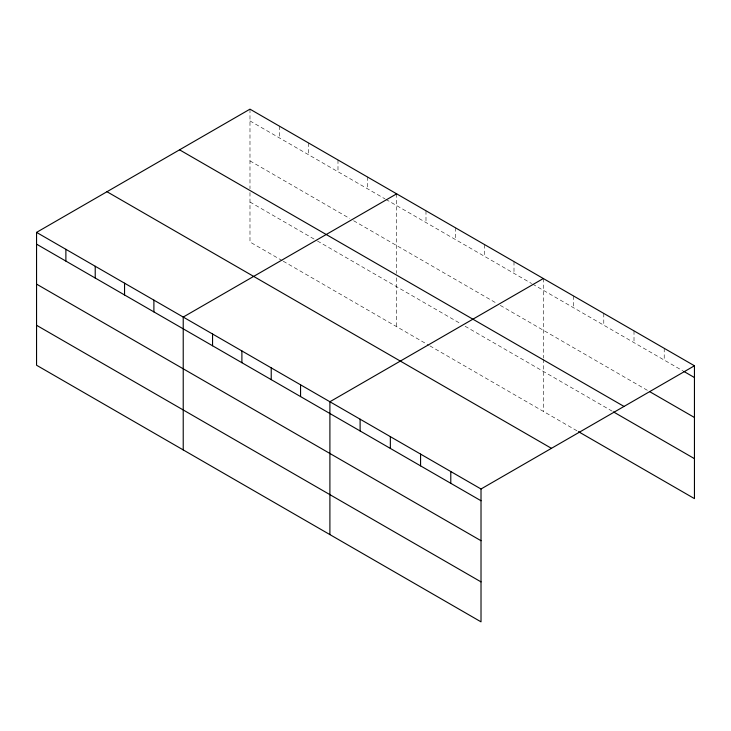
<?xml version="1.0" encoding="UTF-8"?>
<svg xmlns="http://www.w3.org/2000/svg" width="731" height="731" viewBox="0 0 731 731"><rect width="100%" height="100%" fill="white"/><g stroke="black" fill="none" stroke-linecap="round" stroke-linejoin="round"><path stroke-width="0.55" stroke-dasharray="3.65 2.74" d="M249.984 120.926L384.926 198.832M385.904 199.399L531.601 283.518M532.579 284.085L682.754 370.781M249.984 160.884L349.72 218.468M353.63 220.725L496.395 303.146M500.306 305.403L648.625 391.039M249.984 202.048L316.477 240.435M317.455 241.002L461.197 323.988M465.108 326.245L612.551 411.379M282.248 260.638L249.984 242.007L249.984 189.813M283.226 261.205L428.923 345.315M429.901 345.882L577.453 431.071M664.223 348.321L664.223 360.091M634.005 330.869L634.005 342.638M603.779 313.425L603.779 325.194M573.552 295.973L573.552 307.742M543.334 278.52L543.334 358.062M543.334 359.177L543.334 411.37M513.994 261.588L513.994 273.357M484.662 244.647L484.662 256.417M455.331 227.716L455.331 239.485M425.99 210.775L425.99 222.544M396.659 193.843L396.659 273.376M396.659 277.835L396.659 326.684M367.318 176.902L367.318 188.671M337.987 159.97L337.987 171.739M308.656 143.029L308.656 154.798M279.315 126.097L279.315 137.867M249.984 109.157L249.984 188.699"/><path stroke-width="1.1" d="M36.55 232.385L481.016 488.993L481.016 621.843L36.55 365.226L36.55 232.385L249.984 109.157L694.45 365.774L694.45 498.615L578.431 431.637M396.659 193.843L183.225 317.062L183.225 449.912M543.334 278.52L329.9 401.748L329.9 534.589M481.016 488.993L694.45 365.774M683.723 371.348L694.45 377.543M649.603 391.606L694.45 417.492M179.552 149.828L624.018 406.436M613.528 411.937L694.45 458.657M106.982 191.723L551.448 448.331M36.55 244.154L481.016 500.762M36.55 284.112L481.016 540.721M36.55 325.277L481.016 581.885M450.789 471.541L450.789 483.31M420.572 454.097L420.572 465.866M390.345 436.645L390.345 448.414M360.118 419.192L360.118 430.961M300.56 384.808L300.56 396.577M271.228 367.876L271.228 379.645M241.897 350.935L241.897 362.704M212.557 334.003L212.557 345.772M153.894 300.13L153.894 311.899M124.553 283.189L124.553 294.959M95.222 266.258L95.222 278.027M65.881 249.317L65.881 261.086"/></g></svg>
